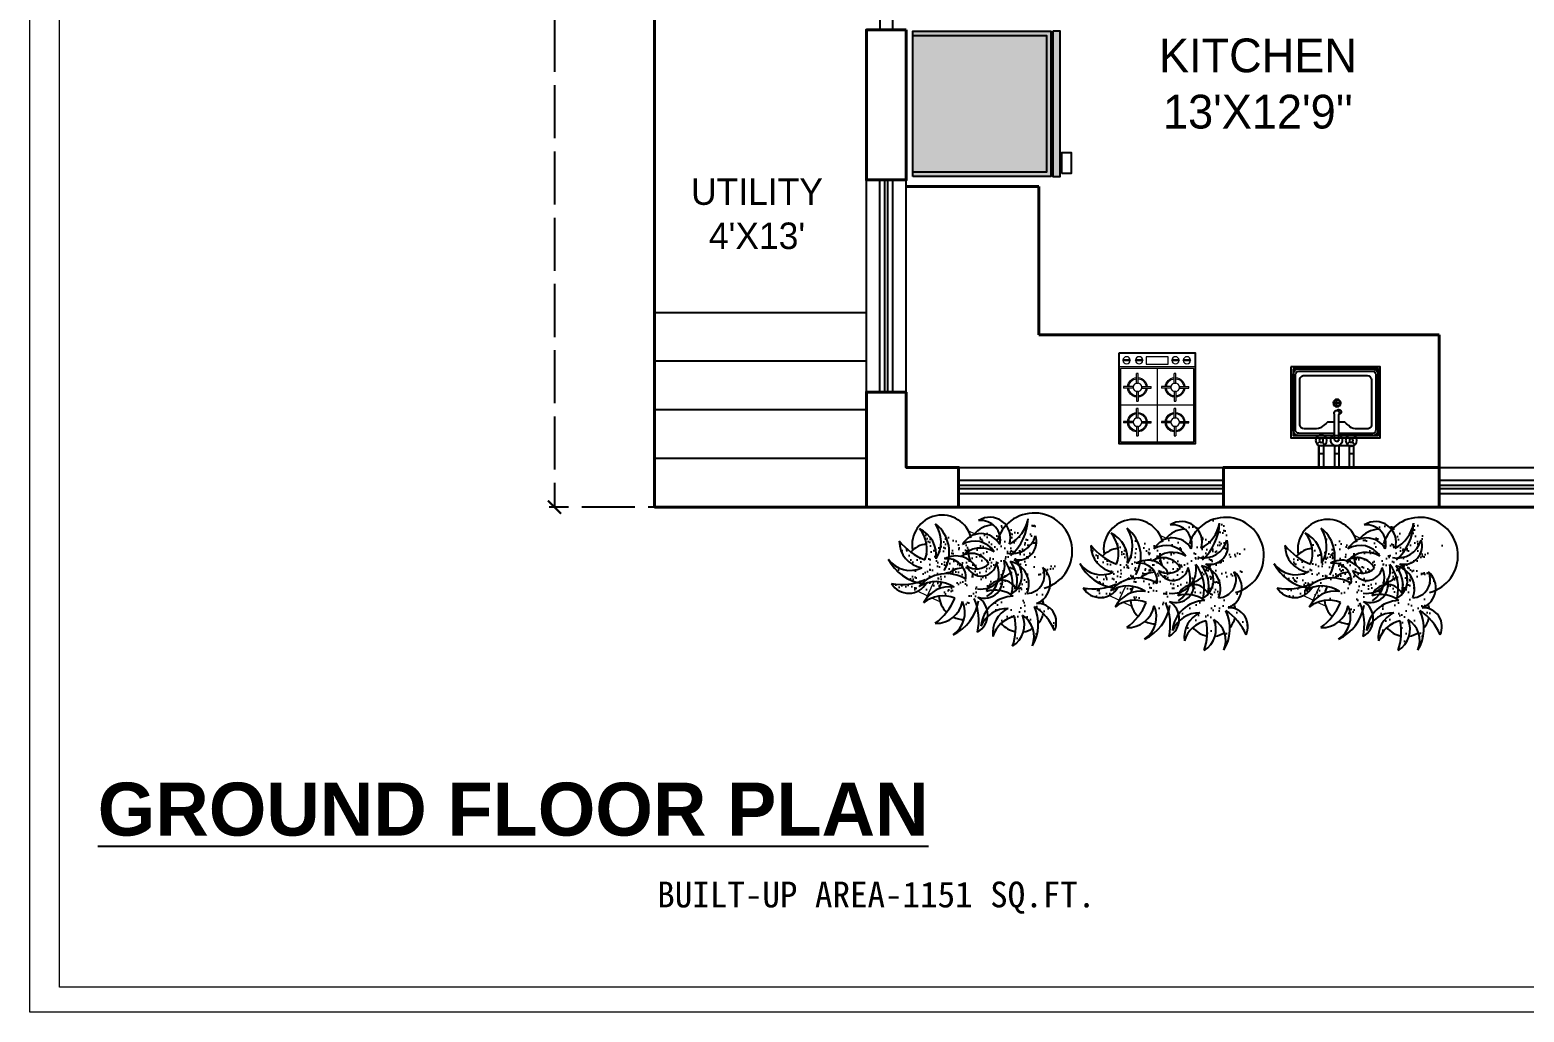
# Model space of a CAD drawing. Header units: feet. Extents: x 3867 to 6666, y -160 to 1574.
# Drawn here: x 5028.8 to 5367.1, y 1020.8 to 1243.1 of the extents above; entities that cross this region are included whole.
import ezdxf

# ---------------------------------------------------------------- set-up
doc = ezdxf.new("R2010")
doc.units = ezdxf.units.FT
doc.linetypes.add('ACAD_ISO02W100', pattern=[15, 12, -3])
for name, color, linetype in [('5', 5, 'Continuous'), ('PDF_0', 3, 'Continuous'), ('PDF_Text', 7, 'Continuous'), ('WINDOW', 32, 'Continuous')]:
    doc.layers.add(name, color=color, linetype=linetype)
doc.layers.add('flooring', color=255, linetype='Continuous', lineweight=20)
doc.layers.add('FURNITURE', color=17, linetype='Continuous', true_color=0x753b35)
doc.layers.add('FURNITURETEXT', color=78, linetype='Continuous', lineweight=25, true_color=0x212600)
doc.styles.add('PDF Bahnschrift', font='')
doc.styles.get("Standard").update_dxf_attribs({"font": 'arial.ttf'})
doc.styles.get('PDF Bahnschrift').set_extended_font_data('Bahnschrift')
doc.dimstyles.new('ISO-25', dxfattribs={"dimtxt": 4, "dimasz": 3, "dimexe": 1.25, "dimexo": 0.625, "dimtad": 1, "dimdec": 0, "dimlunit": 4, "dimtxsty": 'Standard', "dimblk": 'ARCHTICK', "dimcen": 2.5, "dimadec": 0, "dimazin": 0, "dimtfac": 1, "dimtdec": 0, "dimtmove": 0, "dimatfit": 3, "dimfxl": 1, "dimarcsym": 0})

# ---------------------------------------------------------------- blocks, each defined once
blk = doc.blocks.new('_ArchTick')
at = {"color": 0, "linetype": 'ByBlock', "const_width": 0.15}
blk.add_lwpolyline([(-0.5, -0.5), (0.5, 0.5)], dxfattribs=at)
blk = doc.blocks.new('*D26')
at = {"color": 0, "linetype": 'ACAD_ISO02W100', "lineweight": -2, "transparency": 16777216}
for p, q in [((5195.8, 1530.6), (5146.37, 1530.6)), ((5147.62, 1530.6), (5147.62, 1135.1)), ((5195.8, 1135.1), (5146.37, 1135.1))]:
    blk.add_line(p, q, dxfattribs=at)
at = {"layer": 'Defpoints', "color": 0, "linetype": 'ACAD_ISO02W100', "transparency": 16777216}
for p in [(5196.42, 1530.6), (5147.62, 1135.1), (5196.42, 1135.1)]:
    blk.add_point(p, dxfattribs=at)
at = {"color": 0, "linetype": 'ACAD_ISO02W100', "lineweight": -2, "transparency": 16777216, "xscale": 3, "yscale": 3, "zscale": 3}
for p, rotation in [((5147.62, 1530.6), 90), ((5147.62, 1135.1), 270)]:
    blk.add_blockref('_ArchTick', p, dxfattribs=dict(at, rotation=rotation))
at = {"color": 0, "linetype": 'ACAD_ISO02W100', "transparency": 16777216, "insert": (5144.95, 1332.85), "char_height": 4, "attachment_point": 5, "rotation": 90}
blk.add_mtext("33'", dxfattribs=at)
blk = doc.blocks.new('WD_WIN4')
for p, q in [((-0.5, 0.5), (0.5, 0.5)), ((-0.5, 0.12), (0.5, 0.12)), ((-0.5, -0.12), (0.5, -0.12)), ((-0.5, -0.5), (0.5, -0.5))]:
    blk.add_line(p, q)
blk = doc.blocks.new('XDRT')
at = {"layer": 'FURNITURETEXT', "color": 252, "lineweight": 18}
for p, q in [((60345.22, 56998.41), (60345.22, 56978.01)), ((60345.22, 56998.41), (60365.62, 56998.41)), ((60350.66, 56994.13), (60350.66, 56996.64)), ((60350.66, 56996.64), (60351.08, 56996.64)), ((60351.08, 56994.13), (60351.08, 56996.64)), ((60355.42, 56997.99), (60355.42, 56978.44)), ((60359.94, 56994.13), (60359.94, 56996.64)), ((60359.94, 56996.64), (60360.36, 56996.64)), ((60360.36, 56994.13), (60360.36, 56996.64)), ((60365.62, 56998.41), (60365.62, 56978.01)), ((60367.2, 56997.03), (60367.2, 56995.25)), ((60367.58, 56995.24), (60367.58, 56997.03)), ((60369.22, 56978.01), (60369.22, 56998.41)), ((60349.72, 56993.19), (60347.21, 56993.19)), ((60347.21, 56992.77), (60347.21, 56993.19)), ((60349.72, 56992.77), (60347.21, 56992.77)), ((60349.72, 56993.19), (60349.72, 56992.77)), ((60351.08, 56994.13), (60350.66, 56994.13)), ((60350.66, 56991.83), (60350.66, 56989.32)), ((60350.66, 56991.83), (60351.08, 56991.83)), ((60351.08, 56991.83), (60351.08, 56989.32)), ((60352.02, 56993.19), (60354.53, 56993.19)), ((60352.02, 56992.77), (60352.02, 56993.19)), ((60352.02, 56992.77), (60354.53, 56992.77)), ((60354.53, 56993.19), (60354.53, 56992.77)), ((60359, 56993.19), (60356.49, 56993.19)), ((60356.49, 56992.77), (60356.49, 56993.19)), ((60359, 56992.77), (60356.49, 56992.77)), ((60359, 56993.19), (60359, 56992.77)), ((60360.36, 56994.13), (60359.94, 56994.13)), ((60359.94, 56991.83), (60359.94, 56989.32)), ((60359.94, 56991.83), (60360.36, 56991.83)), ((60360.36, 56991.83), (60360.36, 56989.32)), ((60361.3, 56993.19), (60363.81, 56993.19)), ((60361.3, 56992.77), (60361.3, 56993.19)), ((60361.3, 56992.77), (60363.81, 56992.77)), ((60363.81, 56993.19), (60363.81, 56992.77)), ((60367.2, 56993.96), (60367.2, 56992.18)), ((60367.58, 56992.17), (60367.58, 56993.96)), ((60365.2, 56988.21), (60345.65, 56988.21)), ((60351.08, 56989.32), (60350.66, 56989.32)), ((60360.36, 56989.32), (60359.94, 56989.32)), ((60350.66, 56984.09), (60350.66, 56986.6)), ((60350.66, 56986.6), (60351.08, 56986.6)), ((60351.08, 56984.09), (60350.66, 56984.09)), ((60351.08, 56984.09), (60351.08, 56986.6)), ((60359.94, 56984.09), (60359.94, 56986.6)), ((60359.94, 56986.6), (60360.36, 56986.6)), ((60360.36, 56984.09), (60359.94, 56984.09)), ((60360.36, 56984.09), (60360.36, 56986.6)), ((60367.2, 56984.31), (60367.2, 56982.53)), ((60367.58, 56982.52), (60367.58, 56984.31)), ((60349.72, 56983.15), (60347.21, 56983.15)), ((60347.21, 56982.73), (60347.21, 56983.15)), ((60349.72, 56982.73), (60347.21, 56982.73)), ((60349.72, 56983.15), (60349.72, 56982.73)), ((60350.66, 56981.79), (60350.66, 56979.28)), ((60350.66, 56981.79), (60351.08, 56981.79)), ((60351.08, 56981.79), (60351.08, 56979.28)), ((60352.02, 56983.15), (60354.53, 56983.15)), ((60352.02, 56982.73), (60352.02, 56983.15)), ((60352.02, 56982.73), (60354.53, 56982.73)), ((60354.53, 56983.15), (60354.53, 56982.73)), ((60359, 56983.15), (60356.49, 56983.15)), ((60356.49, 56982.73), (60356.49, 56983.15)), ((60359, 56982.73), (60356.49, 56982.73)), ((60359, 56983.15), (60359, 56982.73)), ((60359.94, 56981.79), (60359.94, 56979.28)), ((60359.94, 56981.79), (60360.36, 56981.79)), ((60360.36, 56981.79), (60360.36, 56979.28)), ((60361.3, 56983.15), (60363.81, 56983.15)), ((60361.3, 56982.73), (60361.3, 56983.15)), ((60361.3, 56982.73), (60363.81, 56982.73)), ((60363.81, 56983.15), (60363.81, 56982.73)), ((60367.2, 56980.96), (60367.2, 56979.18)), ((60367.58, 56979.18), (60367.58, 56980.97)), ((60345.22, 56978.01), (60365.62, 56978.01)), ((60351.08, 56979.28), (60350.66, 56979.28)), ((60360.36, 56979.28), (60359.94, 56979.28))]:
    blk.add_line(p, q, dxfattribs=at)
for points in [[(60365.2, 56997.99), (60365.2, 56978.44), (60345.65, 56978.44), (60345.65, 56997.99)], [(60365.62, 56998.41), (60365.62, 56978.01), (60369.22, 56978.01), (60369.22, 56998.41)], [(60367.2, 56997.1), (60367.2, 56997.1)], [(60367.2, 56994.03), (60367.2, 56994.03)], [(60366.34, 56985.27), (60366.34, 56991.15), (60368.31, 56991.15), (60368.31, 56985.27)], [(60367.2, 56984.39), (60367.2, 56984.39)], [(60367.2, 56981.04), (60367.2, 56981.04)]]:
    blk.add_lwpolyline(points, close=True, dxfattribs=at)
for points in [[(60367.36, 56997.1), (60367.35, 56997.1)], [(60367.36, 56994.03), (60367.35, 56994.03)], [(60367.36, 56984.39), (60367.35, 56984.39)], [(60367.36, 56981.04), (60367.35, 56981.04)]]:
    blk.add_lwpolyline(points, dxfattribs=at)
for centre, radius in [((60367.35, 56996.14), 0.967), ((60350.87, 56992.98), 1.15), ((60360.15, 56992.98), 1.15), ((60367.35, 56993.07), 0.967), ((60350.87, 56982.94), 1.15), ((60360.15, 56982.94), 1.15), ((60367.35, 56983.42), 0.967), ((60367.35, 56980.07), 0.967)]:
    blk.add_circle(centre, radius, dxfattribs=at)
for centre, radius, start, end in [((60350.87, 56992.98), 2.6, 94.6881, 175.3119), ((60350.87, 56992.98), 2.6, 4.6881, 85.3119), ((60360.15, 56992.98), 2.6, 94.6881, 175.3119), ((60360.15, 56992.98), 2.6, 4.6881, 85.3119), ((60367.39, 56996.82), 0.28, 48.0812, 133.3154), ((60350.87, 56992.98), 2.6, 184.6881, 265.3119), ((60350.87, 56992.98), 2.3, 95.3012, 174.6988), ((60350.87, 56992.98), 2.3, 185.3012, 264.6988), ((60350.87, 56992.98), 2.3, 5.3012, 84.6988), ((60350.87, 56992.98), 2.3, 275.3012, 354.6988), ((60350.87, 56992.98), 2.6, 274.6881, 355.3119), ((60360.15, 56992.98), 2.6, 184.6881, 265.3119), ((60360.15, 56992.98), 2.3, 95.3012, 174.6988), ((60360.15, 56992.98), 2.3, 185.3012, 264.6988), ((60360.15, 56992.98), 2.3, 5.3012, 84.6988), ((60360.15, 56992.98), 2.3, 275.3012, 354.6988), ((60360.15, 56992.98), 2.6, 274.6881, 355.3119), ((60367.39, 56995.45), 0.28, 226.6815, 311.9156), ((60367.39, 56993.75), 0.28, 48.0812, 133.3154), ((60367.39, 56992.38), 0.28, 226.6815, 311.9156), ((60350.87, 56982.94), 2.6, 94.6881, 175.3119), ((60350.87, 56982.94), 2.3, 95.3012, 174.6988), ((60350.87, 56982.94), 2.6, 4.6881, 85.3119), ((60350.87, 56982.94), 2.3, 5.3012, 84.6988), ((60360.15, 56982.94), 2.6, 94.6881, 175.3119), ((60360.15, 56982.94), 2.3, 95.3012, 174.6988), ((60360.15, 56982.94), 2.6, 4.6881, 85.3119), ((60360.15, 56982.94), 2.3, 5.3012, 84.6988), ((60367.39, 56984.11), 0.28, 48.0812, 133.3154), ((60350.87, 56982.94), 2.6, 184.6881, 265.3119), ((60350.87, 56982.94), 2.3, 185.3012, 264.6988), ((60350.87, 56982.94), 2.3, 275.3012, 354.6988), ((60350.87, 56982.94), 2.6, 274.6881, 355.3119), ((60360.15, 56982.94), 2.6, 184.6881, 265.3119), ((60360.15, 56982.94), 2.3, 185.3012, 264.6988), ((60360.15, 56982.94), 2.3, 275.3012, 354.6988), ((60360.15, 56982.94), 2.6, 274.6881, 355.3119), ((60367.39, 56982.73), 0.28, 226.6815, 311.9156), ((60367.39, 56980.76), 0.28, 48.0812, 133.3154), ((60367.39, 56979.39), 0.28, 226.6815, 311.9156)]:
    blk.add_arc(centre, radius, start, end, dxfattribs=at)
blk = doc.blocks.new('VGHJ')
at = {"layer": 'FURNITURE', "color": 252, "ltscale": 6}
for p, q in [((-351.54, 3014.21), (-352.12, 3014.84)), ((-350.96, 3014.26), (-350.38, 3014.88)), ((-350.05, 3014.43), (-348.25, 3014.43)), ((-348.25, 3014.43), (-348.25, 3013.43)), ((-351.54, 3013.64), (-352.12, 3013.02)), ((-350.91, 3013.65), (-350.22, 3013.15)), ((-350.05, 3013.43), (-348.25, 3013.43)), ((-351.47, 3010.93), (-357.14, 3010.93)), ((-351.45, 3009.94), (-357.1, 3009.93)), ((-351.54, 3007.41), (-352.12, 3008.03)), ((-350.96, 3007.46), (-350.38, 3008.08)), ((-350.06, 3010.95), (-348.25, 3010.95)), ((-350.06, 3009.95), (-348.25, 3009.95)), ((-350.05, 3007.63), (-348.25, 3007.63)), ((-348.25, 3010.95), (-348.25, 3009.95)), ((-348.25, 3007.63), (-348.25, 3006.63)), ((-351.54, 3006.84), (-352.12, 3006.22)), ((-350.91, 3006.84), (-350.22, 3006.35)), ((-350.05, 3006.63), (-348.25, 3006.63))]:
    blk.add_line(p, q, dxfattribs=at)
for centre, radius in [((-351.23, 3013.93), 1.27), ((-351.23, 3013.93), 0.444), ((-351.23, 3007.13), 1.27), ((-351.23, 3007.13), 0.427)]:
    blk.add_circle(centre, radius, dxfattribs=at)
for centre, radius, start, end in [((-357.43, 3010.42), 0.588, 60.2309, 303.7211), ((-351.29, 3010.47), 1.33, 203.846, 159.7432), ((-357.65, 3009.98), 0.554, 130.8381, 354.8591), ((-351.45, 3010.44), 0.497, 269.7095, 92.5357)]:
    blk.add_arc(centre, radius, start, end, dxfattribs=at)
blk = doc.blocks.new('56')
at = {"layer": 'FURNITURE', "color": 252, "ltscale": 6}
for p, q in [((3370.42, 1490.42), (3370.42, 1487.68)), ((3381.56, 1491.38), (3371.37, 1491.37)), ((3382.52, 1476.11), (3382.51, 1490.42)), ((3372.04, 1484), (3372.04, 1485.25)), ((3372.04, 1481.49), (3372.04, 1483)), ((3372.04, 1482.85), (3372.04, 1483)), ((3375.43, 1483.57), (3377.12, 1483.57)), ((3376.27, 1484.42), (3376.27, 1482.72)), ((3370.42, 1478.9), (3370.43, 1476.1)), ((3371.38, 1475.15), (3381.57, 1475.16))]:
    blk.add_line(p, q, dxfattribs=at)
for points in [[(3368.92, 1479.35), (3368.93, 1474.93, 0.414214), (3370.21, 1473.65), (3382.74, 1473.66, 0.414214), (3384.02, 1474.94), (3384.01, 1491.6, 0.414214), (3382.73, 1492.88), (3370.2, 1492.87, 0.414214), (3368.92, 1491.59), (3368.92, 1487.45)], [(3369.42, 1482.99), (3369.43, 1474.93, 0.414214), (3370.21, 1474.15), (3382.74, 1474.16, 0.414214), (3383.52, 1474.94), (3383.51, 1491.6, 0.414214), (3382.73, 1492.38), (3370.2, 1492.37, 0.414214), (3369.41, 1491.59), (3369.42, 1483.99)]]:
    blk.add_lwpolyline(points, format="xyb", dxfattribs=at)
for points in [[(3368.92, 1486.15), (3368.92, 1483.99)], [(3368.92, 1482.99), (3368.92, 1482.99)], [(3368.92, 1482.99), (3368.92, 1482.99)], [(3368.92, 1482.62), (3368.92, 1480.64)], [(3369.42, 1482.99), (3369.42, 1482.78)]]:
    blk.add_lwpolyline(points, dxfattribs=at)
at = {"layer": 'FURNITURE', "color": 252}
for radius in [0.848, 0.686]:
    blk.add_circle((3376.27, 1483.57), radius, dxfattribs=at)
at = {"layer": 'FURNITURE', "color": 252, "ltscale": 6}
for centre, radius, start, end in [((3371.37, 1490.42), 0.952, 90.0379, 180.0379), ((3381.56, 1490.42), 0.952, 0.0379, 90.0379), ((3372.48, 1487.86), 2.07, 184.9221, 232.5376), ((3378.36, 1491.56), 8.92, 216.4938, 224.9341), ((3372.96, 1478.66), 2.55, 130.5184, 174.5609), ((3373.79, 1479.29), 2.81, 128.4529, 152.1535), ((3371.38, 1476.1), 0.952, 180.0379, 270.0379), ((3381.57, 1476.11), 0.952, 270.0379, 0.0379)]:
    blk.add_arc(centre, radius, start, end, dxfattribs=at)
at = {"color": 252, "rotation": 180.0378865360344}
blk.add_blockref('VGHJ', (3014.61, 4493.69), dxfattribs=at)
blk = doc.blocks.new('5EDTFRYGTUI')
h = blk.add_hatch()
h.set_pattern_fill('AR-SAND', color=3, scale=1.35, angle=344.2936, style=0)
h.set_pattern_definition([(21.793635, (2261.2897, 5171.3876), (0.6223016, 2.5271084), [0, -2.052, 0, -2.295, 0, -2.19375]), (351.793635, (2261.2897, 5171.3876), (3.3313572, 3.0208683), [0, -1.107, 0, -1.8495, 0, -0.70875]), (311.793635, (2259.6912, 5171.837), (4.0491859, -1.1307242), [0, -0.675, 0, -2.43, 0, -3.1725]), (301.793635, (2259.6912, 5171.837), (4.2274928, 0.0420173), [0, -0.3375, 0, -1.593, 0, -1.8225])])
h.paths.add_polyline_path([(2370.72, -376.73, -0.320058), (2377.7, -375.7), (2377.75, -375.51, 0.221345), (2369.38, -373.42, -0.15495), (2376.26, -370.12, 0.568465), (2368.81, -372.72, 0.594226), (2362.45, -369.21, -0.125811), (2364.93, -370.19, -0.066291), (2366.45, -371.21, 0.027929), (2365.81, -370.99, -0.130113), (2367.04, -373.46, 0.082005), (2362.32, -372.87, -0.144861), (2363.68, -374.3, 0.146074), (2365.64, -374.75, -0.015918), (2365.97, -374.72, -0.023456), (2365.64, -374.75, 0.083337), (2364.01, -375.27, -0.265337), (2362.85, -378.52, 0.144973), (2362.69, -376.24, 0.436196), (2363.03, -383.82, -0.493671), (2365.74, -377.8, 0.317715), (2369.29, -386.37), (2369.48, -385.69, -0.222385), (2368.29, -379.67, 0.261109), (2372.5, -384.58), (2372.68, -383.93, -0.212466), (2370.6, -378.67, -0.111115), (2376.42, -380.27), (2376.69, -379.31, 0.287309)])
edge = h.paths.add_edge_path()
edge.add_arc((2359.39, -376.4), 4.84, 139.1313, 260.7847)
edge.add_arc((2361.9, -377.02), 5.29, 142.8311, 231.7344, ccw=False)
edge.add_arc((2363.31, -374.99), 5.75, 168.3537, 244.4062)
edge.add_arc((2363.95, -377.03), 4.43, 137.5041, 225.2806, ccw=False)
edge.add_arc((2358.92, -377.65), 4.02, -12.4674, 64.1027, ccw=False)
edge.add_arc((2360.58, -375.89), 3.48, 310.6987, 460.4479)
edge.add_arc((2364.17, -376.84), 6.07, 74.3107, 133.9145, ccw=False)
edge.add_arc((2361.77, -374.55), 5.38, 41.4199, 54.0909)
edge.add_arc((2361.87, -376.41), 6.93, 63.7877, 88.283)
edge.add_arc((2364.68, -372.7), 4.13, 122.5897, 128.9964, ccw=False)
edge.add_arc((2361.77, -374.55), 5.38, 82.7741, 121.9301)
edge.add_arc((2366.31, -374.43), 8.62, 95.4762, 148.9301, ccw=False)
edge.add_arc((2362.44, -369.47), 4.73, 49.8737, 160.4734)
edge.add_arc((2353.9, -368.41), 4.12, 7.3078, 129.1242)
edge.add_arc((2351.69, -370.81), 5.6, 8.5281, 93.9024, ccw=False)
edge.add_arc((2351.67, -380.78), 12.15, 62.7356, 107.1105)
edge.add_arc((2349.44, -376.98), 7.92, 47.0104, 99.7746, ccw=False)
edge.add_arc((2355.05, -375.83), 4.66, 92.6284, 213.7083)
edge.add_spline(control_points=[(2351.18, -378.42), (2351.45, -378.45), (2351.7, -378.6), (2351.95, -378.76)], knot_values=[36.735208, 36.735208, 36.735208, 36.735208, 37.718214, 37.718214, 37.718214, 37.718214], degree=3, periodic=0)
edge.add_arc((2356.17, -377.58), 4.37, 95.6831, 195.5903, ccw=False)
h = blk.add_hatch()
h.set_pattern_fill('AR-SAND', color=3, scale=1.35, angle=344.2936, style=0)
h.set_pattern_definition([(21.7936, (2211.0148, -474.9587), (0.622302, 2.527108), [0, -2.052, 0, -2.295, 0, -2.19375]), (351.7936, (2211.0148, -474.9587), (3.33136, 3.02087), [0, -1.107, 0, -1.8495, 0, -0.70875]), (311.7936, (2209.4163, -474.5092), (4.049186, -1.130724), [0, -0.675, 0, -2.43, 0, -3.1725]), (301.7936, (2209.4163, -474.5092), (4.22749, 0.04202), [0, -0.3375, 0, -1.593, 0, -1.8225])])
h.paths.add_polyline_path([(2372.9, -377.9, -0.160182), (2369.38, -376.89, 0.307235), (2371.52, -381.05, -0.04988), (2370.52, -380.82, 0.091602), (2368.85, -383.21), (2369.48, -385.21, -0.166251), (2373.09, -382.23, 0.323754), (2371.98, -389.9, -0.275043), (2375.22, -383.57, -0.1336), (2377.29, -390.48, 0.367073), (2376.89, -382.57, -0.365176), (2381.75, -388.71, 0.24387), (2378.99, -379.71, -0.205921)])
h.paths.add_polyline_path([(2378.14, -379.16, 0.198386), (2379.86, -376.52, -0.126633), (2376.57, -376.43, -0.067708), (2375.26, -377.31, 0.119999)])
h.paths.add_polyline_path([(2378.15, -379.16, 0.063459), (2379.94, -379.54, -0.030021), (2378.99, -379.71, -0.02923), (2379.77, -380.61, -0.114778), (2384.48, -383.83, 0.566759)])
at = {"layer": 'FURNITURE'}
h = blk.add_hatch(dxfattribs=at)
h.set_pattern_fill('AR-SAND', color=3, scale=2.025, angle=387.3611, style=0)
h.set_pattern_definition([(64.86114, (1314.476, -1168.8824), (-1.906557, 3.406684), [0, -3.078, 0, -3.4425, 0, -3.290625]), (34.86114, (1314.476, -1168.8824), (0.55634, 6.722615), [0, -1.6605, 0, -2.77425, 0, -1.063125]), (354.86114, (1312.264, -1170.027), (5.595386, 2.908463), [0, -1.0125, 0, -3.645, 0, -4.75875]), (344.86114, (1312.264, -1170.027), (4.589552, 4.37622), [0, -0.50625, 0, -2.3895, 0, -2.73375])])
h.paths.add_polyline_path([(2365.13, -360.31, -0.365176), (2367.53, -353.4, 0.248452), (2361.79, -360.25, -0.15495), (2361.46, -353.14, 0.568465), (2360.98, -360.49, 0.569729), (2354.94, -366.12, -0.53021), (2361.36, -363.57, 0.455339), (2360.07, -371.66, -0.245945), (2362.7, -365.89, 0.664143), (2368.42, -369.5, -0.493671), (2364.23, -364.98, 0.380323), (2374.16, -363.94, -0.297658), (2366.77, -363.47, 0.323754), (2373.37, -360.49, -0.275043), (2366.75, -361.12, -0.1336), (2371.15, -356.02, 0.367073)])
at = {"color": 3}
blk.add_line((2367.43, -363.56), (2367.56, -363.98), dxfattribs=at)
for centre, radius, start, end in [((2363.41, -356.95), 4.29, 117.069, 235.5358), ((2372.82, -356.18), 11.77, 165.0429, 200.2746), ((2371.13, -362.24), 9.55, 112.1536, 167.9647), ((2370.42, -358.28), 5.67, 120.7206, 200.9645), ((2370.67, -361.72), 5.72, 85.0936, 165.7209), ((2378.32, -366.66), 12.83, 123.9537, 154.3922), ((2359.63, -365.1), 4.8, 73.6155, 192.3012), ((2368.02, -357.42), 6.17, 258.3809, 330.1391), ((2359.01, -367.02), 4.17, 55.7523, 167.4843), ((2363.97, -368.13), 5.26, 119.8005, 222.0925), ((2368.61, -358.88), 7.51, 234.3279, 317.6197), ((2370.7, -363.19), 6.71, 195.4985, 250.1956), ((2370.83, -358.05), 6.76, 233.1518, 299.4561), ((2375, -367.9), 4.59, 83.1003, 201.5671), ((2383.83, -372.85), 12.6, 131.0743, 166.3059), ((2363.62, -370.35), 4.73, 82.9551, 193.5548), ((2366.89, -371.28), 6.83, 127.8789, 183.1483), ((2369.57, -372.39), 8.62, 128.5576, 182.0115), ((2366.32, -366.49), 3.67, 170.5791, 304.9385), ((2368.66, -374.58), 6.07, 86.7519, 166.9959), ((2367.26, -371.83), 4.13, 32.7916, 162.0778), ((2378.27, -376.22), 10.23, 78.185, 133.996), ((2380.02, -372.27), 6.07, 86.7519, 166.9959), ((2355.89, -374.12), 4.12, 40.3892, 162.2055), ((2355.34, -377.34), 5.6, 41.6095, 126.9838), ((2361.75, -375.36), 5.85, 119.2012, 127.3982), ((2361.75, -375.36), 5.85, 119.2012, 127.3982), ((2365.84, -374.97), 5.38, 44.8481, 155.0115), ((2361.75, -375.36), 5.85, 71.1323, 92.9518), ((2378.17, -375.47), 6.12, 51.1249, 131.7522), ((2382.01, -384.44), 13.73, 89.985, 120.4236), ((2360.34, -384.7), 12.15, 95.817, 140.1919), ((2356.4, -382.73), 7.92, 80.0918, 132.856), ((2360.48, -378.71), 4.66, 125.7098, 266.2369), ((2365.14, -375.73), 3.48, 343.7801, 133.5293), ((2368.58, -374.85), 4.43, 170.5854, 265.5304), ((2364.71, -378.12), 4.02, 20.614, 97.1841), ((2372.17, -375.91), 5.18, 168.5208, 262.7873), ((2373.51, -377.39), 4.16, 136.33, 241.4268), ((2378.04, -371.72), 8.04, 200.3592, 283.651), ((2380.51, -372.32), 7.24, 199.1831, 265.4874), ((2378.39, -370.07), 6.61, 224.4122, 296.1704), ((2381.04, -369.05), 6.96, 210.6614, 272.1756), ((2362.36, -379.57), 4.37, 128.7645, 239.8967), ((2364.42, -376.81), 4.84, 172.2127, 293.866), ((2366.86, -375.97), 5.29, 175.9125, 264.8158), ((2366.94, -373.49), 5.75, 201.4351, 281.7864), ((2361.5, -375.8), 5.85, 318.5822, 345.8049), ((2379.92, -383.4), 4.59, 354.5342, 113.0011), ((2361.5, -375.8), 5.85, 235.187, 285.2298), ((2376.17, -386.53), 8.04, 111.7931, 195.085), ((2375.64, -389.01), 7.24, 110.617, 176.9213), ((2377.83, -386.84), 6.61, 135.8461, 207.6044), ((2375.2, -392.34), 12.6, 42.5082, 77.7399), ((2371.69, -386.87), 10.23, 349.6189, 45.4299), ((2378.92, -389.46), 6.96, 122.0953, 183.6095), ((2363.56, -390.82), 13.73, 1.4189, 31.8575), ((2375.67, -388.52), 6.07, 358.1858, 78.4298), ((2372.43, -386.75), 6.12, 322.5589, 43.1862), ((2375.71, -381.17), 5.85, 239.7363, 280.0846)]:
    blk.add_arc(centre, radius, start, end, dxfattribs=at)
at = {"color": 32}
for centre, radius, start, end in [((2364.62, -361.94), 5.47, 102.718, 129.3432), ((2364.62, -361.94), 5.47, 61.3739, 85.6286), ((2364.62, -361.94), 5.47, 2.271, 42.6193), ((2354.32, -370.25), 8.65, 68.0067, 304.854), ((2364.62, -361.94), 5.47, 151.3139, 162.56), ((2372.67, -372.05), 5.85, 27.4052, 51.66), ((2372.67, -372.05), 5.85, 328.3023, 8.6506), ((2372.67, -372.05), 5.85, 235.7812, 272.183), ((2372.67, -372.05), 5.85, 295.8024, 311.6899), ((2370.12, -383.91), 6.79, 156.9489, 332.8697)]:
    blk.add_arc(centre, radius, start, end, dxfattribs=at)
at = {"color": 3, "ltscale": 10}
blk.add_arc((2369.54, -355.24), 6.5, 244.63, 306.1443, dxfattribs=at)
at = {"layer": 'flooring', "color": 3}
for p, q in [((2378.23, -373.91), (2379.2, -375.76)), ((2376.6, -378.41), (2380.66, -376.28)), ((2379.73, -376.77), (2380.85, -378.9)), ((2362.76, -381.52), (2363.42, -382.77))]:
    blk.add_line(p, q, dxfattribs=at)
blk = doc.blocks.new('DR_D01')
for p, q in [((-0.45, 0.93), (-0.42, 0.93)), ((-0.45, 0.03), (-0.45, 0.93)), ((-0.42, 0.03), (-0.42, 0.93)), ((-0.5, 0.03), (-0.42, 0.03)), ((-0.5, 0.03), (-0.5, -0.03)), ((-0.45, 0.03), (-0.45, 0)), ((-0.45, 0), (-0.435, 0)), ((-0.435, 0), (-0.435, -0.03)), ((0.435, 0), (0.435, -0.03)), ((0.45, 0), (0.435, 0)), ((0.45, 0.03), (0.45, 0)), ((0.5, 0.03), (0.45, 0.03)), ((0.5, -0.03), (0.5, 0.03)), ((-0.435, -0.03), (-0.5, -0.03)), ((0.435, -0.03), (0.5, -0.03))]:
    blk.add_line(p, q)
blk.add_arc((-0.4602, 0.0206), 0.9103, 0.59152, 87.46644)

msp = doc.modelspace()

# ---------------------------------------------------------------- hatches: boundary and pattern name
at = {"true_color": 0xcecce6}
h = msp.add_hatch(color=254, dxfattribs=at)
h.dxf.hatch_style = 1
h.paths.add_polyline_path([(5228.71, 1209.92), (5228.71, 1242.84), (5260.02, 1242.84), (5260.02, 1209.92)])
h.paths.add_polyline_path([(5260.48, 1242.84), (5260.48, 1209.92), (5262.13, 1209.92), (5262.13, 1242.84)])

# ---------------------------------------------------------------- linework, layer by layer
for p, q in [((5170.24, 1135.1), (5170.24, 1292.1)), ((5218.24, 1135.1), (5218.24, 1243.1)), ((5218.24, 1243.1), (5227.24, 1243.1)), ((5227.24, 1144.1), (5227.24, 1243.1)), ((5218.24, 1179.1), (5170.24, 1179.1)), ((5218.24, 1168.1), (5170.24, 1168.1)), ((5218.24, 1157.1), (5170.24, 1157.1)), ((5320.7, 1147.22), (5320.7, 1144.1)), ((5321.7, 1147.22), (5321.7, 1144.1)), ((5324.18, 1147.22), (5324.18, 1144.1)), ((5325.18, 1147.22), (5325.18, 1144.1)), ((5327.51, 1147.22), (5327.51, 1144.1)), ((5328.51, 1147.22), (5328.51, 1144.1)), ((5218.24, 1146.1), (5170.24, 1146.1)), ((5227.24, 1144.1), (5379.74, 1144.1)), ((5239.1, 1144.1), (5239.1, 1135.1)), ((5299.1, 1144.1), (5299.1, 1135.1)), ((5347.89, 1135.1), (5347.89, 1144.1)), ((5170.24, 1135.1), (5384.24, 1135.1)), ((5218.24, 1135.1), (5170.24, 1135.1))]:
    msp.add_line(p, q)
at = {"lineweight": 40}
for p, q in [((5257.24, 1207.64), (5227.24, 1207.64)), ((5257.24, 1174.1), (5257.24, 1207.64)), ((5347.89, 1174.1), (5257.24, 1174.1)), ((5347.89, 1144.1), (5347.89, 1174.1))]:
    msp.add_line(p, q, dxfattribs=at)
at = {"color": 1, "lineweight": 40}
msp.add_lwpolyline([(5170.24, 1135.1), (5375.24, 1135.1), (5375.24, 1042.1), (5477.05, 1042.1), (5477.05, 1075.1), (5548.74, 1075.1), (5548.74, 1530.6), (5177.24, 1530.6), (5177.24, 1292.1), (5170.24, 1292.1)], close=True, dxfattribs=at)
at = {"lineweight": 40}
for points in [[(5227.24, 1243.1), (5218.24, 1243.1), (5218.24, 1209.15), (5227.24, 1209.15)], [(5227.24, 1161.15), (5218.24, 1161.15), (5218.24, 1135.1), (5239.1, 1135.1), (5239.1, 1144.1), (5227.24, 1144.1)], [(5347.89, 1144.1), (5299.1, 1144.1), (5299.1, 1135.1), (5347.89, 1135.1)]]:
    msp.add_lwpolyline(points, close=True, dxfattribs=at)
for points in [[(5228.71, 1209.92), (5228.71, 1242.84), (5260.02, 1242.84), (5260.02, 1209.92)], [(5228.71, 1210.92), (5228.71, 1241.84), (5259.02, 1241.84), (5259.02, 1210.92)], [(5260.48, 1242.84), (5260.48, 1209.92), (5262.13, 1209.92), (5262.13, 1242.84)], [(5262.51, 1210.63), (5262.51, 1215.35), (5264.59, 1215.35), (5264.59, 1210.63)], [(5275.4, 1169.92), (5275.4, 1149.52), (5292.74, 1149.52), (5292.74, 1169.92)], [(5314.36, 1166.88), (5314.36, 1150.79), (5334.58, 1150.79), (5334.58, 1166.88)], [(5314.86, 1166.38), (5314.86, 1151.29), (5334.08, 1151.29), (5334.08, 1166.38)], [(5328.51, 1149.02), (5328.51, 1144.1), (5320.7, 1144.1), (5320.7, 1149.02)]]:
    msp.add_lwpolyline(points, close=True)
at = {"layer": 'PDF_0', "color": 7, "lineweight": 0}
for points in [[(5028.84, 1020.81), (5028.84, 1574.37), (5794.5, 1574.37), (5794.5, 1447.4), (5794.5, 1020.81)], [(5788.87, 1568.52), (5788.87, 1026.44), (5035.52, 1026.44), (5035.52, 1568.52)]]:
    msp.add_lwpolyline(points, close=True, dxfattribs=at)

# ---------------------------------------------------------------- block references
at = {"xscale": -0.85, "yscale": 0.85, "zscale": 0.85, "rotation": 270}
msp.add_blockref('XDRT', (-43155.91, -50143.92), dxfattribs=at)
at = {"lineweight": 40, "rotation": 217.022872106022}
for p in [(7358.82, 2247.12), (7402.19, 2246.14), (7446.13, 2246.14)]:
    msp.add_blockref('5EDTFRYGTUI', p, dxfattribs=at)
at = {"layer": '5', "yscale": 3}
for p, xscale, zscale, rotation in [((5222.74, 1185.15), -48, 48, 270.0000000000118), ((5362.89, 1139.6), 30, 30, 180.0000000000119)]:
    msp.add_blockref('WD_WIN4', p, dxfattribs=dict(at, xscale=xscale, zscale=zscale, rotation=rotation))
at = {"layer": '5', "xscale": -60, "yscale": 3, "zscale": 60}
msp.add_blockref('WD_WIN4', (5269.1, 1139.6), dxfattribs=at)
at = {"layer": 'FURNITURE', "color": 8, "xscale": -1, "rotation": 270}
msp.add_blockref('56', (3841.21, -2217.63), dxfattribs=at)
at = {"layer": 'WINDOW', "xscale": 49, "yscale": 49, "zscale": 49, "rotation": 269.9999999999822}
msp.add_blockref('DR_D01', (5222.74, 1267.6), dxfattribs=at)

# ---------------------------------------------------------------- texts
at = {"color": 5, "attachment_point": 1}
for s, insert, char_height in [('\\pxqc;{\\fArial|b1|i0|c0|p34;\\L\\C159;\\c7222306;GROUND FLOOR PLAN}', (5037.92, 1072.75), 12), ('\\pxqc;{\\f@MS Gothic|b0|i0|c128|p49;\\C176;BUILT-UP AREA-\\f@MS Gothic|b0|i0|c0|p49;1151\\f@MS Gothic|b0|i0|c128|p49; SQ.FT.}', (5120.14, 1050.35), 5.832)]:
    msp.add_mtext_dynamic_manual_height_columns(s, width=200.6515, gutter_width=0.972, heights=[0], dxfattribs=dict(at, insert=insert, char_height=char_height))
at = {"layer": 'PDF_Text', "width": 74.2261, "attachment_point": 3, "style": 'PDF Bahnschrift'}
for s, insert, char_height in [("\\pxqc;KITCHEN\\P13'X12'9''", (5344, 1241.15), 7.6354), ("\\pxqc;UTILITY\\P4'X13'", (5230.58, 1209.51), 6)]:
    msp.add_mtext(s, dxfattribs=dict(at, insert=insert, char_height=char_height))

# ---------------------------------------------------------------- dimensions: what is measured, and where the dimension line sits
at = {"color": 5, "linetype": 'ACAD_ISO02W100'}
dim = msp.add_linear_dim(base=(5147.61756743, 1135.10395616), p1=(5196.42345465, 1530.60395616), p2=(5196.42345465, 1135.10395616), angle=90, dimstyle='ISO-25', dxfattribs=at)
dim.commit()
dim.dimension.update_dxf_attribs({"geometry": '*D26', "text_midpoint": (5147.61756743, 1332.85395616), "dimtype": 160})

doc.saveas('drawing.dxf')
